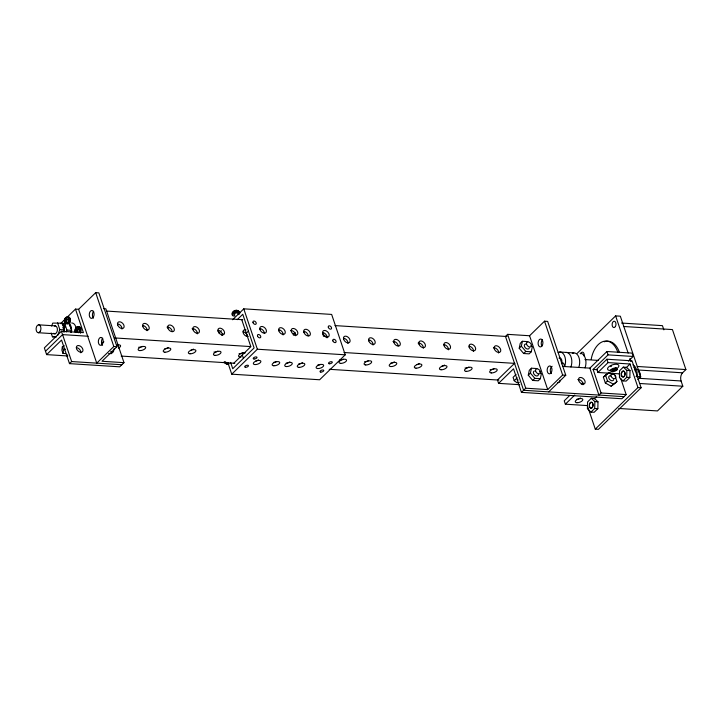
<?xml version="1.0" encoding="UTF-8"?>
<svg xmlns="http://www.w3.org/2000/svg" width="722" height="722" viewBox="0 0 722 722"><rect width="100%" height="100%" fill="white"/><g stroke="black" fill="none" stroke-linecap="round" stroke-linejoin="round"><path stroke-width="1.08" d="M590.984 412.1L594.711 408.471L594.856 401.585L591.291 398.318L587.573 401.937L587.419 408.832L590.984 412.1L594.125 412.298L597.843 408.679L597.996 401.784L594.432 398.517L591.291 398.318M623.005 380.909L626.723 377.29L626.876 370.395L623.303 367.128L619.584 370.756L619.44 377.642L623.005 380.909L626.145 381.108L629.864 377.489L630.017 370.594L626.443 367.327L623.303 367.128M64.285 331.389L63.861 326.84L62.976 327.463L64.087 326.624L64.989 326.94L63.897 327.851M64.339 345.757L62.354 346.74L61.866 350.053L62.994 353.419L65.729 353.59M62.994 353.419L63.482 350.107L62.354 346.74M102.046 345.107L102.452 343.149L103.878 341.759M108.607 353.482L111.341 353.654L113.471 351.578L114.094 348.627M531.022 345.378L532.294 346.876L531.266 351.785L529.136 353.861L523.667 353.518L519.217 348.266L520.246 343.356L522.376 341.28L527.845 341.623M519.217 348.266L521.356 346.181L522.376 341.28M539.451 371.55L541.356 373.806L540.327 378.707L538.197 380.792L532.728 380.44L528.278 375.187L529.307 370.287L531.437 368.202L536.906 368.554M528.278 375.187L530.417 373.112L531.437 368.202M51.632 326.082L52.724 323.095L62.263 323.158L64.529 329.891L63.798 331.885M57.625 335.568L59.827 329.593L57.561 322.86M66.153 332.03L66.884 330.044L64.619 323.312L60.756 323.501M70.855 332.328L71.595 330.342L69.33 323.609L64.619 323.312M60.729 323.465L75.476 309.097L78.617 309.296L95.692 292.663L98.833 292.861L116.955 346.713L102.01 361.262L123.985 362.661L105.863 308.808L103.661 308.673M75.476 309.097L83.409 332.652L61.433 331.263L44.358 347.896L46.623 354.619L67.832 355.973M45.495 351.262L62.57 334.62L88.237 336.253M46.623 354.619L61.569 340.071L69.492 363.626L119.717 366.821L123.985 362.661M75.223 331.479L75.422 331.903A2.103 1.282 -86.4 0 0 76.649 332.382L76.965 332.156A2.103 1.282 -86.4 0 0 77.615 329.764L77.299 328.844A2.103 1.282 -86.4 0 0 76.072 328.357L75.756 328.582A2.103 1.282 -86.4 0 0 75.106 330.974L75.296 332.219L75.223 331.479L77.498 329.268L80.846 328.438A3.962 2.41 -86.4 0 1 80.359 333.23M69.492 363.626L71.631 361.551L121.847 364.736M116.955 346.713L113.814 346.515L96.739 363.148L78.617 309.296M218.956 333.004L221.356 330.667M232.565 319.756L243.774 308.835L331.651 314.422L345.242 354.809L319.629 379.763L231.744 374.177L227.809 362.48M221.419 335.071L223.008 333.537M237.231 319.675L242.772 314.287L254.099 347.941L232.746 368.734L230.625 362.417M246.301 333.185L248.431 331.109M233.748 363.283L250.832 346.65L241.771 319.729M231.744 374.177L257.366 349.222L345.242 354.809M548.702 391.875L565.777 375.241L547.655 321.389L544.514 321.191L529.578 335.748L507.602 334.349L505.472 336.434L523.594 390.277L624.025 396.667M523.667 353.518L525.797 351.433L531.266 351.785M514.533 363.356L497.458 379.989L498.586 383.355L519.786 384.7M498.586 383.355L513.532 368.798L521.455 392.362L621.895 398.743L626.164 394.582L620.649 378.193M516.059 374.447L513.08 377.344L514.217 380.711L517.096 382.822L519.289 382.317M514.217 380.711L517.196 377.814M532.728 380.44L534.858 378.364L540.327 378.707M521.455 392.362L525.724 388.201L547.7 389.6L562.637 375.043L565.777 375.241M577.203 353.32L615.622 315.893L620.333 316.191L640.721 376.767L637.815 379.601M628.456 361.063L633.176 356.469L632.039 353.103L606.931 351.506L589.856 368.148L598.917 395.069L601.056 392.985L626.164 394.582M601.056 392.985L593.123 369.429L608.068 354.872L633.176 356.469M569.703 395.503L564.243 400.818L565.38 404.185L587.347 405.583L595.28 429.139L598.412 429.337L641.109 387.75L632.048 360.829L606.931 359.231L596.796 369.113L597.924 372.471L619.9 373.87M581.282 384.221L582.853 382.696M565.38 404.185L574.739 395.069M597.924 372.471L608.068 362.597L630.035 363.996L637.968 387.552L595.28 429.139M614.963 375.611L616.931 381.478L614.801 383.553L611.047 386.189L605.325 382.958L603.357 377.092L609.242 372.381L613.05 374.537M609.242 372.381L603.357 377.092M611.778 371.622L613.42 370.025L611.011 369.872M615.559 367.94L613.917 369.538L611.507 369.384M612.509 371.668L614.151 370.07L616.57 370.224M616.299 367.985L614.657 369.583L617.066 369.736M605.325 382.958L607.464 380.873L605.487 375.016M594.368 398.743L596.706 396.459M626.136 367.796L630.035 363.996M611.047 386.189L616.931 381.478M618.781 408.462L657.48 410.926L682.832 386.225L681.072 380.972A5.938 3.61 -86.4 0 1 682.57 372.805L685.9 369.565L672.444 329.584L623.799 326.488M638.582 378.382L639.114 378.003M65.115 318.844L65.431 318.619A2.103 1.282 -86.4 0 1 66.659 319.097L66.966 320.026A2.103 1.282 -86.4 0 1 66.316 322.418L66.009 322.644A2.103 1.282 -86.4 0 1 64.781 322.156L64.466 321.236A2.103 1.282 -86.4 0 1 65.115 318.844L66.316 322.418M77.579 327.156L78.175 326.732A3.962 2.41 -86.4 0 1 80.846 328.438M63.482 350.107L65.467 349.123M224.425 362.047L224.488 362.2A2.103 1.39 45.8 0 0 226.094 363.536L226.961 363.59M65.467 323.799L69.33 323.609M51.136 332.95L52.426 336.795L56.289 336.605M63.419 329.81L64.384 329.764M238.576 311.958A3.42 1.516 -18.6 0 0 237.962 310.568L235.859 310.325A2.103 0.93 -18.6 0 0 233.522 311.308L233.287 311.597A2.103 0.93 -18.6 0 0 233.377 312.319M69.718 323.492A3.962 2.41 -86.4 0 0 70.205 318.7L66.857 319.521L64.583 321.732L64.98 323.167A3.42 2.076 -86.4 0 0 65.395 323.691M63.031 328.149L64.222 328.149M621.534 323.041L662.444 325.649L663.861 329.846M106.721 311.083L242.763 319.729M334.954 325.595L506.97 336.524M559.74 352.011L573.864 352.914M60.729 323.609L64.502 323.844A7.924 4.819 -86.4 0 1 69.835 324.16A7.924 4.819 -86.4 0 1 71.379 332.391M38.6 324.828L55.468 325.902M584.946 359.556L598.394 360.413M59.827 329.593L64.529 329.891M66.884 330.044L71.595 330.342M637.255 366.469L685.9 369.565M561.418 363.04L563.611 363.184L564.748 366.55M638.347 369.998L682.57 372.805M38.428 332.734L55.296 333.808M626.876 370.395L630.017 370.594M114.663 337.932L250.696 346.587M344.015 352.517L514.903 363.383M562.519 366.406L590.416 368.175M593.123 369.429L597.491 369.709M52.426 336.795L56.199 337.03M636.01 376.469L640.721 376.767M626.723 377.29L629.864 377.489M639.051 378.301L681.072 380.972M639.71 383.481L682.832 386.225M110.737 351.397L113.471 351.578M637.968 387.552L641.109 387.75M121.197 356.072L234.749 363.292M329.187 369.294L498.956 380.088M594.856 401.585L597.996 401.784M594.711 408.471L597.843 408.679M236.329 310.307L236.717 310.379A2.103 0.93 -18.6 0 1 237.177 310.713M64.448 325.875L62.697 324.566L64.989 326.94M607.464 380.873L613.186 384.113M62.778 324.458L63.68 324.999M226.546 363.635L228.125 364.168A3.42 2.256 45.8 0 0 228.684 363.924M322.779 334.096L327.048 337.661M521.356 346.181L525.797 351.433M530.417 373.112L534.858 378.364M63.527 325.514L64.087 326.624M238.179 311.859L237.321 310.46L236.554 310.478A3.42 1.516 -18.6 0 0 232.764 312.084L232.385 312.554A3.42 1.516 -18.6 0 0 232.998 313.953M615.622 315.893L628.14 353.085M629.927 358.401L631.001 361.596M619.268 374.095L619.954 376.144M606.931 351.506L608.068 354.872M606.931 359.231L608.068 362.597M544.514 321.191L562.637 375.043M529.578 335.748L547.7 389.6M507.602 334.349L525.724 388.201M243.774 308.835L257.366 349.222M242.294 354.971L243.422 358.338M95.692 292.663L113.814 346.515M75.756 328.582L76.965 332.156M61.433 331.263L71.631 361.551M67.525 355.098A2.969 1.318 -18.6 0 1 67.29 354.818M538.377 374.258A2.969 1.958 45.8 0 1 534.822 375.133A2.969 1.958 45.8 0 1 534.451 370.982M577.79 379.582A3.962 2.608 45.8 0 1 581.499 380.999A3.962 2.608 45.8 0 1 582.979 384.745M560.046 380.277A3.962 2.608 45.8 0 1 557.853 382.579M551.428 373.581A3.962 2.41 -86.4 0 1 550.326 369.7A3.962 2.41 -86.4 0 1 552.168 366.307M541.879 346.055A3.962 2.41 -86.4 0 1 542.511 339.809M76.388 347.598A3.962 2.608 45.8 0 1 80.801 352.814M93.544 318.122A3.962 2.41 -86.4 0 1 93.689 311.272M102.605 345.044A3.962 2.41 -86.4 0 1 102.75 338.203M224.118 361.902A3.42 2.256 45.8 0 0 226.726 364.078L228.675 363.644A3.962 2.608 45.8 0 1 225.39 361.785M228.865 364.005A3.845 2.527 45.8 0 1 224.921 362.263M238.522 314.675A3.962 1.751 -18.6 0 0 239.181 314.142L239.623 313.592A3.962 1.751 -18.6 0 0 237.746 311.85A3.962 1.751 -18.6 0 0 232.908 313.745L232.457 314.287A3.962 1.751 -18.6 0 0 234.794 316.001M232.971 315A3.845 1.706 -18.6 0 1 232.285 313.438L232.719 312.906A3.845 1.706 -18.6 0 1 236.969 311.101A3.845 1.706 -18.6 0 1 239.433 312.256M234.975 314.982A1.976 0.875 -18.6 0 1 234.388 313.935A1.976 0.875 -18.6 0 1 236.825 312.897A1.976 0.875 -18.6 0 1 237.836 313.772M278.683 329.737A3.962 2.608 45.8 0 1 283.105 334.963M290.47 330.604A3.962 2.608 45.8 0 1 294.17 332.012A3.962 2.608 45.8 0 1 295.659 335.757M303.791 331.335A3.962 2.608 45.8 0 1 308.249 335.766M322.626 332.535A3.962 2.608 45.8 0 1 327.039 337.752M259.857 328.546A3.962 2.608 45.8 0 1 264.315 332.968M276.463 361.541A3.962 1.751 -18.6 0 1 273.557 362.39M289.838 361.857A3.962 1.751 -18.6 0 1 286.111 363.184M302.401 362.661A3.962 1.751 -18.6 0 1 298.664 363.987M320.397 364.339A3.962 1.751 -18.6 0 1 317.5 365.179M258.458 359.863A3.962 1.751 -18.6 0 1 255.696 361.036M637.734 369.601A5.938 3.61 -86.4 0 1 639.43 374.646M639.25 371.83A3.574 2.175 -86.4 0 1 639.683 372.372L640.215 373.942A3.574 2.175 -86.4 0 1 639.936 376.658M518.017 380.196A2.969 1.318 -18.6 0 1 517.972 379.853M529.289 347.923A2.969 1.958 45.8 0 1 525.21 347.661A2.969 1.958 45.8 0 1 525.977 344.006M54.448 326.037A3.962 2.41 -86.4 0 1 57.372 330.225A3.962 2.41 -86.4 0 1 53.708 333.311M63.825 327.4A3.962 2.41 -86.4 0 1 64.105 332.147M632.887 364.926A9.9 6.02 -86.4 0 1 636.885 376.83M633.97 367.254A9.9 6.02 -86.4 0 1 635.432 371.613M68.888 323.357A3.845 2.337 -86.4 0 0 69.357 318.709A3.845 2.337 -86.4 0 0 66.767 317.057L66.189 317.463A3.845 2.337 -86.4 0 0 65.693 318.095M65.007 321.832A3.845 2.337 -86.4 0 0 65.215 322.743L64.466 321.66A3.42 2.076 -86.4 0 1 65.521 317.77L66.036 317.409A3.42 2.076 -86.4 0 1 68.03 318.194L68.536 319.693A3.42 2.076 -86.4 0 1 67.922 323.023M65.043 319.846A3.845 2.337 -86.4 0 1 65.305 318.907M70.205 318.7A3.962 2.41 -86.4 0 0 67.534 316.985L66.938 317.409A3.962 2.41 -86.4 0 0 66.424 318.068M78.572 332.761A3.42 2.076 -86.4 0 0 79.176 329.44L78.671 327.932A3.42 2.076 -86.4 0 0 76.676 327.147L76.171 327.517A3.42 2.076 -86.4 0 0 75.115 331.407M79.916 332.291A3.845 2.337 -86.4 0 0 79.844 328.05A3.845 2.337 -86.4 0 0 77.407 326.795L76.83 327.21A3.845 2.337 -86.4 0 0 75.945 328.654M71.64 322.969A7.924 4.819 -86.4 0 1 76.18 328.6M69.853 325.541A6.931 4.215 -86.4 0 1 70.882 328.582M66.911 323.655A6.931 4.215 -86.4 0 1 68.003 323.835M610.009 370.476A5.938 2.635 -18.6 0 1 608.511 367.056A5.938 2.635 -18.6 0 1 616.417 364.24A5.938 2.635 -18.6 0 1 617.924 367.651M580.407 397.984A3.962 1.751 -18.6 0 1 576.679 399.32M610.74 366.623A3.962 1.751 -18.6 0 1 611.561 366.144M580.659 353.825A3.168 1.922 -86.4 0 1 583.096 352.363A3.168 1.922 -86.4 0 1 584.143 356.054M604.278 341.768A23.763 14.449 -86.4 0 1 619.413 352.417M591.174 359.339A23.763 14.449 -86.4 0 1 603.655 341.362A23.763 14.449 -86.4 0 1 617.842 352.318M469.065 346.208A3.962 2.608 45.8 0 1 473.488 351.433M493.406 347.869A3.962 2.608 45.8 0 1 497.115 349.286A3.962 2.608 45.8 0 1 498.595 353.031M468.849 367.128A3.962 1.751 -18.6 0 1 465.058 367.994M493.956 368.716A3.962 1.751 -18.6 0 1 490.166 369.592M443.958 344.62A3.962 2.608 45.8 0 1 448.38 349.836M444.562 365.043A3.962 1.751 -18.6 0 1 441.81 366.216M242.863 352.76A3.962 1.751 -18.6 0 1 239.081 353.627M241.094 356.975A3.962 1.751 -18.6 0 1 239.208 354.71A3.962 1.751 -18.6 0 1 245.218 352.959M248.26 336.434A3.962 2.608 45.8 0 1 243.215 332.932A3.962 2.608 45.8 0 1 246.076 329.936M243.088 331.849A3.962 2.608 45.8 0 1 247.357 335.414M418.074 343.085A3.962 2.608 45.8 0 1 421.783 344.493A3.962 2.608 45.8 0 1 423.263 348.239M419.455 363.455A3.962 1.751 -18.6 0 1 416.702 364.619M323.104 335.685A3.962 2.608 45.8 0 1 323.835 336.407M293.285 334.466A3.962 2.608 45.8 0 1 295.442 332.959M343.528 338.23A3.962 2.608 45.8 0 1 347.941 343.455M392.967 341.488A3.962 2.608 45.8 0 1 398.201 345.856M394.347 361.857A3.962 1.751 -18.6 0 1 390.62 363.184M368.635 339.827A3.962 2.608 45.8 0 1 373.048 345.053M368.41 360.738A3.962 1.751 -18.6 0 1 364.628 361.605M343.302 359.141A3.962 1.751 -18.6 0 1 341.371 359.836M340.405 359.989A3.962 1.751 -18.6 0 1 339.52 360.007M217.981 330.252A3.962 2.608 45.8 0 1 222.394 335.468M217.755 351.163A3.962 1.751 -18.6 0 1 215.824 351.849M214.858 352.011A3.962 1.751 -18.6 0 1 213.974 352.029M293.303 335.035A3.962 2.608 45.8 0 1 294.161 335.207M192.097 328.718A3.962 2.608 45.8 0 1 195.806 330.125A3.962 2.608 45.8 0 1 197.286 333.871M193.478 349.087A3.962 1.751 -18.6 0 1 192.648 349.565M191.709 349.962A3.962 1.751 -18.6 0 1 190.716 350.251M117.542 323.862A3.962 2.608 45.8 0 1 121.964 329.088M142.649 325.46A3.962 2.608 45.8 0 1 147.071 330.685M166.99 327.12A3.962 2.608 45.8 0 1 172.215 331.488M168.37 347.49A3.962 1.751 -18.6 0 1 164.643 348.816M117.081 345.035A3.962 1.751 -18.6 0 1 120.529 345.603A3.962 1.751 -18.6 0 1 118.453 348.139M142.433 346.37A3.962 1.751 -18.6 0 1 141.485 346.777M140.501 347.065A3.962 1.751 -18.6 0 1 138.642 347.237M580.145 353.311A9.9 6.02 -86.4 0 1 585.046 367.886M572.293 353.329A9.9 6.02 -86.4 0 1 578.575 356.551A9.9 6.02 -86.4 0 1 578.773 367.489M566.021 352.417A9.9 6.02 -86.4 0 1 570.922 366.984M558.169 352.426A9.9 6.02 -86.4 0 1 564.451 355.648A9.9 6.02 -86.4 0 1 564.649 366.586M558.981 358.112A3.962 2.41 -86.4 0 1 561.49 359.403A3.962 2.41 -86.4 0 1 561.572 363.78M613.673 379.637A2.969 1.958 45.8 0 1 609.594 379.375A2.969 1.958 45.8 0 1 610.361 375.72M611.209 369.619L610.803 370.115A3.574 1.579 -18.6 0 0 611.444 371.568L612.915 371.659A3.574 1.579 -18.6 0 0 616.272 370.458L617.265 369.493A3.574 1.579 -18.6 0 0 616.633 368.039L615.162 367.949A3.574 1.579 -18.6 0 0 611.805 369.141L611.209 369.619M535.661 371.225A2.969 1.958 45.8 0 0 539.93 373.635A2.969 1.958 45.8 0 0 538.459 369.267A2.969 1.958 45.8 0 0 535.661 371.225M578.692 380.611A3.962 2.608 45.8 0 0 584.387 383.824A3.962 2.608 45.8 0 0 582.419 377.994A3.962 2.608 45.8 0 0 578.692 380.611M551.211 372.606A3.962 2.41 -86.4 0 0 550.281 366.045A3.962 2.41 -86.4 0 0 547.213 371.036A3.962 2.41 -86.4 0 0 551.211 372.606M542.15 345.685A3.962 2.41 -86.4 0 0 541.22 339.123A3.962 2.41 -86.4 0 0 538.152 344.114A3.962 2.41 -86.4 0 0 542.15 345.685M76.514 348.681A3.962 2.608 45.8 0 0 82.2 351.903A3.962 2.608 45.8 0 0 80.241 346.073A3.962 2.608 45.8 0 0 76.514 348.681M93.328 317.157A3.962 2.41 -86.4 0 0 92.398 310.586A3.962 2.41 -86.4 0 0 89.329 315.577A3.962 2.41 -86.4 0 0 93.328 317.157M102.389 344.078A3.962 2.41 -86.4 0 0 101.459 337.517A3.962 2.41 -86.4 0 0 98.391 342.499A3.962 2.41 -86.4 0 0 102.389 344.078M253.007 322.599A1.976 1.309 45.8 0 0 255.85 324.205A1.976 1.309 45.8 0 0 254.875 321.29A1.976 1.309 45.8 0 0 253.007 322.599M245.498 367.299A1.976 0.875 -18.6 0 0 248.458 365.819A1.976 0.875 -18.6 0 0 245.742 365.648A1.976 0.875 -18.6 0 0 245.498 367.299M332.869 340.847A1.976 1.309 45.8 0 0 335.712 342.454A1.976 1.309 45.8 0 0 334.728 339.539A1.976 1.309 45.8 0 0 332.869 340.847M320.821 372.083A1.976 0.875 -18.6 0 0 323.781 370.612A1.976 0.875 -18.6 0 0 321.064 370.44A1.976 0.875 -18.6 0 0 320.821 372.083M254.036 358.978A1.976 0.875 -18.6 0 0 256.996 357.507A1.976 0.875 -18.6 0 0 254.279 357.336A1.976 0.875 -18.6 0 0 254.036 358.978M257.537 336.064A1.976 1.309 45.8 0 0 260.38 337.67A1.976 1.309 45.8 0 0 259.406 334.755A1.976 1.309 45.8 0 0 257.537 336.064M328.339 327.391A1.976 1.309 45.8 0 0 331.181 328.997A1.976 1.309 45.8 0 0 330.198 326.082A1.976 1.309 45.8 0 0 328.339 327.391M329.358 363.771A1.976 0.875 -18.6 0 0 332.319 362.3A1.976 0.875 -18.6 0 0 329.602 362.119A1.976 0.875 -18.6 0 0 329.358 363.771M278.818 330.829A3.962 2.608 45.8 0 0 284.504 334.042A3.962 2.608 45.8 0 0 282.537 328.212A3.962 2.608 45.8 0 0 278.818 330.829M291.372 331.624A3.962 2.608 45.8 0 0 297.058 334.837A3.962 2.608 45.8 0 0 295.099 329.006A3.962 2.608 45.8 0 0 291.372 331.624M303.926 332.427A3.962 2.608 45.8 0 0 309.612 335.64A3.962 2.608 45.8 0 0 307.653 329.81A3.962 2.608 45.8 0 0 303.926 332.427M322.752 333.618A3.962 2.608 45.8 0 0 328.447 336.831A3.962 2.608 45.8 0 0 326.479 331.001A3.962 2.608 45.8 0 0 322.752 333.618M259.983 329.629A3.962 2.608 45.8 0 0 265.669 332.842A3.962 2.608 45.8 0 0 263.71 327.012A3.962 2.608 45.8 0 0 259.983 329.629M273.809 365.774A3.962 1.751 -18.6 0 0 279.73 362.832A3.962 1.751 -18.6 0 0 274.288 362.48A3.962 1.751 -18.6 0 0 273.809 365.774M286.363 366.568A3.962 1.751 -18.6 0 0 292.284 363.626A3.962 1.751 -18.6 0 0 286.842 363.283A3.962 1.751 -18.6 0 0 286.363 366.568M298.917 367.372A3.962 1.751 -18.6 0 0 304.837 364.42A3.962 1.751 -18.6 0 0 299.395 364.078A3.962 1.751 -18.6 0 0 298.917 367.372M317.743 368.563A3.962 1.751 -18.6 0 0 323.664 365.621A3.962 1.751 -18.6 0 0 318.231 365.278A3.962 1.751 -18.6 0 0 317.743 368.563M254.974 364.574A3.962 1.751 -18.6 0 0 260.895 361.632A3.962 1.751 -18.6 0 0 255.462 361.289A3.962 1.751 -18.6 0 0 254.974 364.574M624.494 376.063A2.969 1.805 -86.4 0 0 623.79 371.135A2.969 1.805 -86.4 0 0 621.389 374.871A2.969 1.805 -86.4 0 0 624.395 376.054A2.969 1.805 -86.4 0 0 623.691 371.135A2.969 1.805 -86.4 0 0 621.489 374.88A2.969 1.805 -86.4 0 0 624.494 376.063M526.6 344.304A2.969 1.958 45.8 0 0 530.869 346.713A2.969 1.958 45.8 0 0 529.397 342.345A2.969 1.958 45.8 0 0 526.6 344.304M40.161 331.488A3.962 2.41 -86.4 0 0 39.223 324.927A3.962 2.41 -86.4 0 0 36.163 329.918A3.962 2.41 -86.4 0 0 40.161 331.488M576.923 402.705A3.962 1.751 -18.6 0 0 582.844 399.753A3.962 1.751 -18.6 0 0 577.41 399.41A3.962 1.751 -18.6 0 0 576.923 402.705M615.379 326.552A3.168 1.922 -86.4 0 0 614.63 321.308A3.168 1.922 -86.4 0 0 612.175 325.297A3.168 1.922 -86.4 0 0 615.379 326.552M469.201 347.3A3.962 2.608 45.8 0 0 474.886 350.513A3.962 2.608 45.8 0 0 472.928 344.683A3.962 2.608 45.8 0 0 469.201 347.3M466.195 371.361A3.962 1.751 -18.6 0 0 472.116 368.41A3.962 1.751 -18.6 0 0 466.674 368.067A3.962 1.751 -18.6 0 0 466.195 371.361M494.308 348.897A3.962 2.608 45.8 0 0 499.994 352.11A3.962 2.608 45.8 0 0 498.036 346.28A3.962 2.608 45.8 0 0 494.308 348.897M415.98 368.166A3.962 1.751 -18.6 0 0 421.892 365.215A3.962 1.751 -18.6 0 0 416.459 364.872A3.962 1.751 -18.6 0 0 415.98 368.166M390.864 366.568A3.962 1.751 -18.6 0 0 396.784 363.626A3.962 1.751 -18.6 0 0 391.351 363.274A3.962 1.751 -18.6 0 0 390.864 366.568M444.084 345.703A3.962 2.608 45.8 0 0 449.779 348.916A3.962 2.608 45.8 0 0 447.811 343.085A3.962 2.608 45.8 0 0 444.084 345.703M491.303 372.949A3.962 1.751 -18.6 0 0 497.223 370.007A3.962 1.751 -18.6 0 0 491.79 369.664A3.962 1.751 -18.6 0 0 491.303 372.949M441.088 369.763A3.962 1.751 -18.6 0 0 447.008 366.812A3.962 1.751 -18.6 0 0 441.566 366.469A3.962 1.751 -18.6 0 0 441.088 369.763M418.977 344.105A3.962 2.608 45.8 0 0 424.671 347.318A3.962 2.608 45.8 0 0 422.704 341.488A3.962 2.608 45.8 0 0 418.977 344.105M393.869 342.508A3.962 2.608 45.8 0 0 399.555 345.721A3.962 2.608 45.8 0 0 397.596 339.891A3.962 2.608 45.8 0 0 393.869 342.508M368.762 340.91A3.962 2.608 45.8 0 0 374.447 344.132A3.962 2.608 45.8 0 0 372.489 338.302A3.962 2.608 45.8 0 0 368.762 340.91M343.654 339.322A3.962 2.608 45.8 0 0 349.34 342.535A3.962 2.608 45.8 0 0 347.381 336.705A3.962 2.608 45.8 0 0 343.654 339.322M365.756 364.971A3.962 1.751 -18.6 0 0 371.677 362.029A3.962 1.751 -18.6 0 0 366.244 361.677A3.962 1.751 -18.6 0 0 365.756 364.971M340.649 363.374A3.962 1.751 -18.6 0 0 346.569 360.431A3.962 1.751 -18.6 0 0 341.136 360.088A3.962 1.751 -18.6 0 0 340.649 363.374M189.994 353.798A3.962 1.751 -18.6 0 0 195.915 350.856A3.962 1.751 -18.6 0 0 190.482 350.504A3.962 1.751 -18.6 0 0 189.994 353.798M215.102 355.395A3.962 1.751 -18.6 0 0 221.022 352.453A3.962 1.751 -18.6 0 0 215.589 352.101A3.962 1.751 -18.6 0 0 215.102 355.395M164.887 352.201A3.962 1.751 -18.6 0 0 170.807 349.258A3.962 1.751 -18.6 0 0 165.374 348.906A3.962 1.751 -18.6 0 0 164.887 352.201M218.107 331.335A3.962 2.608 45.8 0 0 223.793 334.548A3.962 2.608 45.8 0 0 221.834 328.718A3.962 2.608 45.8 0 0 218.107 331.335M193 329.737A3.962 2.608 45.8 0 0 198.685 332.959A3.962 2.608 45.8 0 0 196.727 327.129A3.962 2.608 45.8 0 0 193 329.737M167.892 328.149A3.962 2.608 45.8 0 0 173.578 331.362A3.962 2.608 45.8 0 0 171.619 325.532A3.962 2.608 45.8 0 0 167.892 328.149M142.785 326.552A3.962 2.608 45.8 0 0 148.47 329.764A3.962 2.608 45.8 0 0 146.512 323.934A3.962 2.608 45.8 0 0 142.785 326.552M117.668 324.954A3.962 2.608 45.8 0 0 123.363 328.167A3.962 2.608 45.8 0 0 121.395 322.337A3.962 2.608 45.8 0 0 117.668 324.954M139.779 350.603A3.962 1.751 -18.6 0 0 145.7 347.661A3.962 1.751 -18.6 0 0 140.258 347.318A3.962 1.751 -18.6 0 0 139.779 350.603M592.374 407.244A2.969 1.805 -86.4 0 0 591.67 402.316A2.969 1.805 -86.4 0 0 589.369 406.062A2.969 1.805 -86.4 0 0 592.374 407.244M610.992 376.018A2.969 1.958 45.8 0 0 615.261 378.427A2.969 1.958 45.8 0 0 613.79 374.059A2.969 1.958 45.8 0 0 610.992 376.018M592.473 407.253A2.969 1.805 -86.4 0 0 591.769 402.325A2.969 1.805 -86.4 0 0 589.477 406.071A2.969 1.805 -86.4 0 0 592.473 407.253"/></g></svg>
